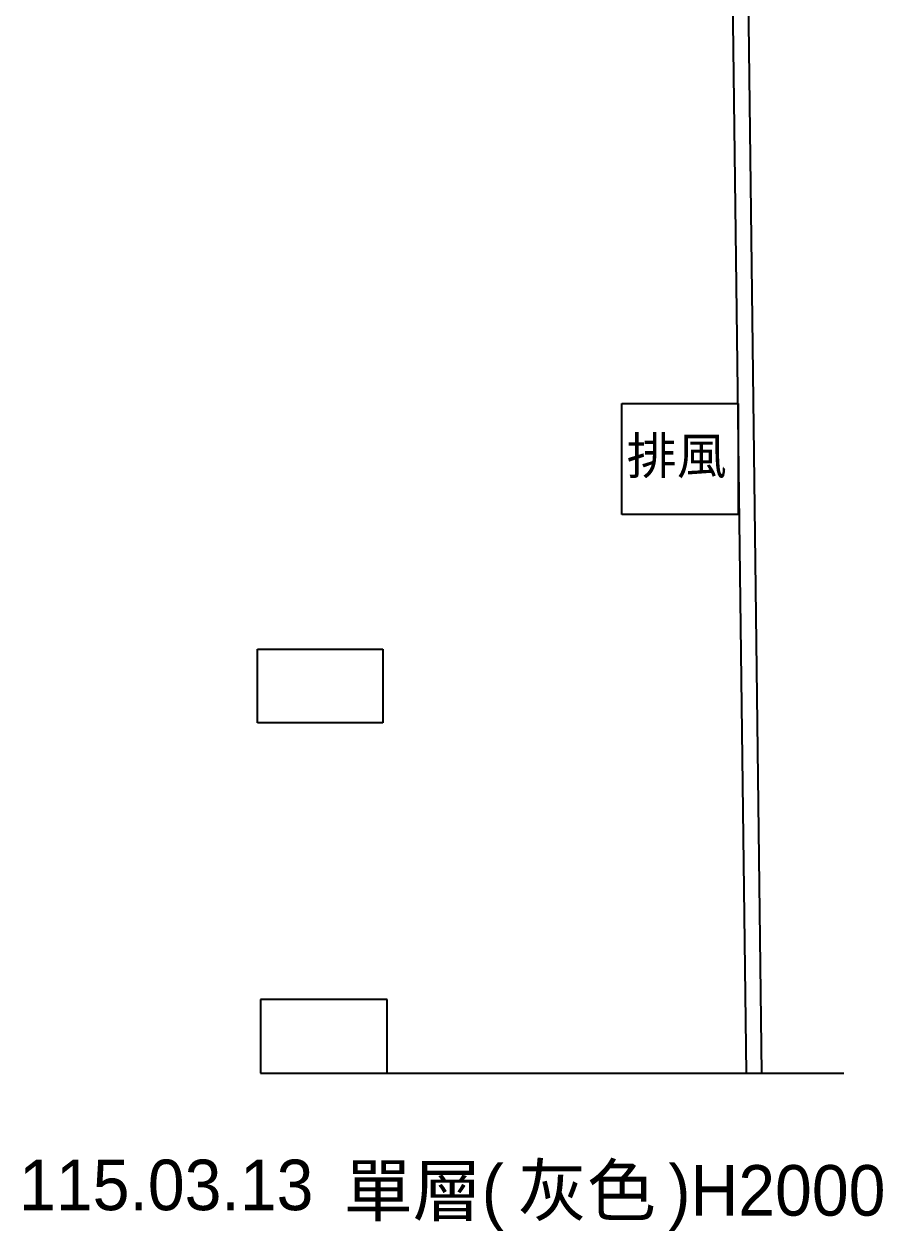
# Model space of a CAD drawing. Header units: millimetres. Extents: x 15382 to 37298, y 7351 to 31127.
# Drawn here: x 28808 to 37298, y 7351 to 19286 of the extents above; entities that cross this region are included whole.
import ezdxf

# ---------------------------------------------------------------- set-up
doc = ezdxf.new("R2010")
doc.units = ezdxf.units.MM
for name, color, linetype in [('112', 1, 'Continuous'), ('文字', 7, 'Continuous'), ('標的物', 1, 'Continuous'), ('障礙', 2, 'Continuous')]:
    doc.layers.add(name, color=color, linetype=linetype)
doc.styles.add('新細明體', font='')
doc.styles.get('新細明體').set_extended_font_data('PMingLiU')

msp = doc.modelspace()

# ---------------------------------------------------------------- linework, layer by layer
at = {"layer": '112'}
for p, q in [((31115.986, 13105.603), (32355.986, 13105.603)), ((31115.986, 12375.603), (31115.986, 13105.603)), ((32355.986, 13105.603), (32355.986, 12375.603)), ((32355.986, 12375.603), (31115.986, 12375.603)), ((32395.986, 9639.565), (31145.986, 9639.565)), ((31145.986, 9639.565), (31145.986, 8909.565)), ((32395.986, 8909.565), (32395.986, 9639.565)), ((31145.986, 8909.565), (32395.986, 8909.565))]:
    msp.add_line(p, q, dxfattribs=at)
at = {"layer": '標的物'}
for p, q in [((35949.034, 8909.565), (35672.114, 31126.565)), ((36101.66, 8909.565), (35824.766, 31124.44)), ((32395.986, 8909.565), (36912.685, 8909.565))]:
    msp.add_line(p, q, dxfattribs=at)
at = {"layer": '障礙'}
for p, q in [((34716.458, 14434.556), (34716.458, 15534.556)), ((34716.458, 15534.556), (35866.458, 15534.556)), ((35866.458, 15534.556), (35866.458, 14434.556)), ((35866.458, 14434.556), (34716.458, 14434.556))]:
    msp.add_line(p, q, dxfattribs=at)

# ---------------------------------------------------------------- texts
at = {"layer": '文字', "style": '新細明體'}
for s, height, p in [('排風', 362.9525, (34765.691, 14835.423)), ('   115.03.13', 500, (28213.281, 7555.097))]:
    msp.add_text(s, height=height, dxfattribs=at).set_placement(p)
at = {"layer": '文字', "color": 7, "style": '新細明體'}
for s, p in [('單層(', (31968.728, 7501.106)), (')H2000', (35178.758, 7501.106))]:
    msp.add_text(s, height=500, dxfattribs=at).set_placement(p)
at = {"layer": '文字', "color": 8, "style": '新細明體'}
msp.add_text('灰色', height=500, dxfattribs=at).set_placement((33690.385, 7501.106))

doc.saveas('drawing.dxf')
